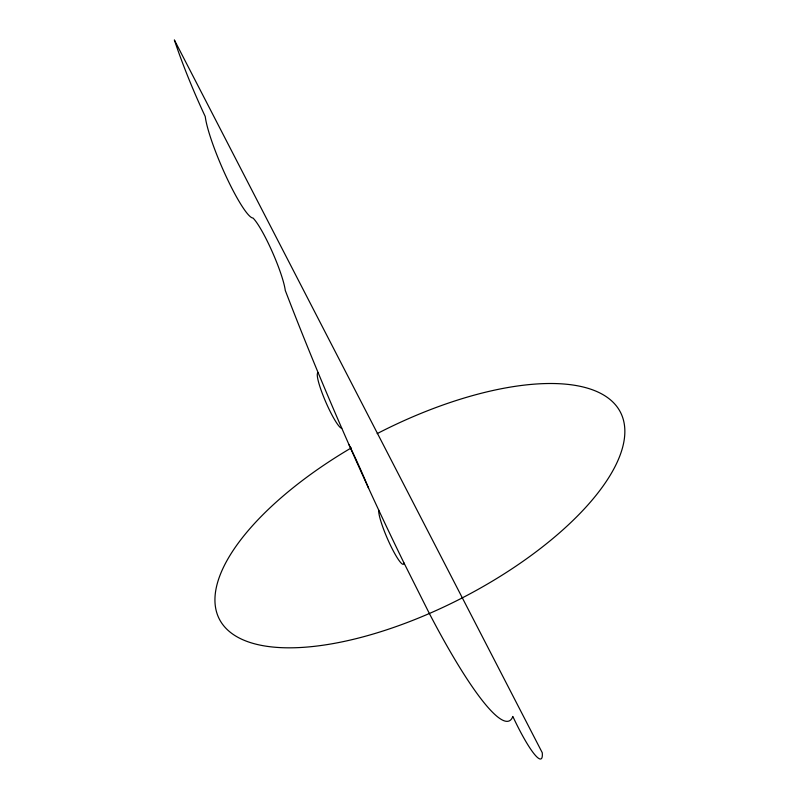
<?xml version="1.0" encoding="UTF-8"?>
<svg xmlns="http://www.w3.org/2000/svg" width="799" height="799" viewBox="0 0 799 799"><rect width="100%" height="100%" fill="white"/><g stroke="black" fill="none" stroke-linecap="round" stroke-linejoin="round"><path stroke-width="1.2" d="M404.024 563.025L429.363 613.502A228.164 33.628 66.5 0 0 512.828 716.443A61.413 9.049 66.5 0 0 542.261 752.728L174.362 39.95A116.514 17.178 66.5 0 0 205.253 116.554A59.186 8.719 66.5 0 0 226.796 177.897A59.186 8.719 66.5 0 0 252.963 217.987A43.346 6.392 66.5 0 1 271.93 251.056A43.346 6.392 66.5 0 1 285.273 290.437A513.228 75.655 66.5 0 0 318.182 372.793C344.898 437.033 373.453 500.524 404.024 563.025A30.152 4.444 66.5 0 1 390.341 545.038A30.152 4.444 66.5 0 1 378.756 510.211M377.178 433.617A225.658 92.504 -27.3 0 1 617.437 461.622A225.658 92.504 -27.3 0 1 280.229 647.599A225.658 92.504 -27.3 0 1 351.32 447.869M349.093 444.873A113.368 16.709 66.5 0 1 368.609 488.239M341.752 428.214A30.152 4.444 66.5 0 1 325.303 400.908A30.152 4.444 66.5 0 1 318.182 372.793"/></g></svg>
